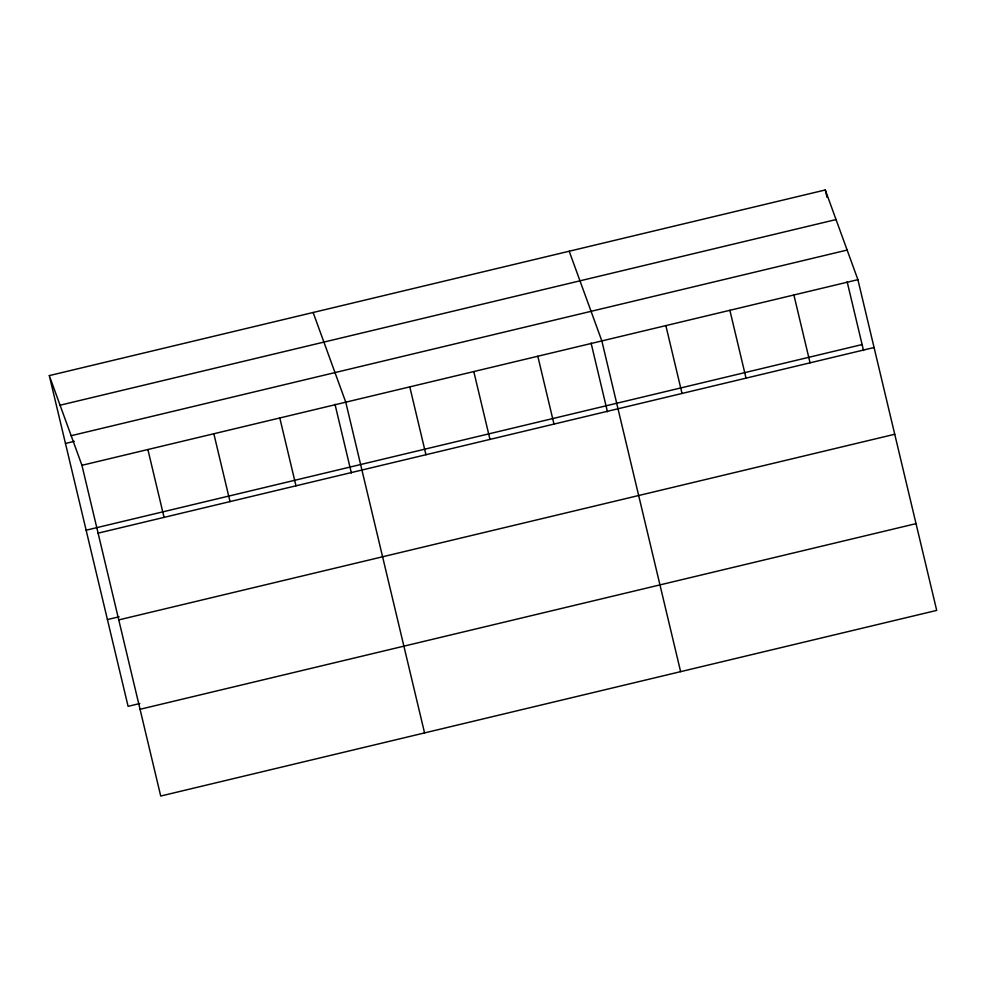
<?xml version="1.0" encoding="UTF-8"?>
<svg xmlns="http://www.w3.org/2000/svg" width="986" height="986" viewBox="0 0 986 986"><rect width="100%" height="100%" fill="white"/><g stroke="black" fill="none" stroke-linecap="round" stroke-linejoin="round"><path stroke-width="1.48" d="M49.3 375.604L825.282 189.965L857.906 279.667L936.7 610.396L160.718 796.035L81.937 465.306L49.3 375.604L128.094 706.333L139.815 703.523M60.072 405.209L836.042 219.57M71.165 435.701L847.147 250.062M65.458 443.453L74.258 441.346M81.937 465.306L857.906 279.667M86.127 530.209L862.109 344.558M98.095 533.155L874.077 347.516M107.425 619.578L119.146 616.78M118.764 619.898L894.746 434.259M140.061 709.279L916.031 523.64M569.205 251.233L601.842 340.922L680.623 671.651M313.129 312.488L345.766 402.189L424.559 732.918M825.282 189.965L827.032 197.336M847.147 281.737L863.526 350.523M793.89 294.987L810.061 362.823M729.874 310.294L746.032 378.143M665.858 325.614L682.016 393.451M591.07 343.005L607.45 411.778M537.814 356.242L553.984 424.091M473.798 371.562L489.968 439.399M409.782 386.869L425.94 454.719M334.993 404.26L351.386 473.046M279.802 417.965L295.973 485.815M213.851 433.754L230.009 501.591M147.888 449.53L164.058 517.379"/></g></svg>
